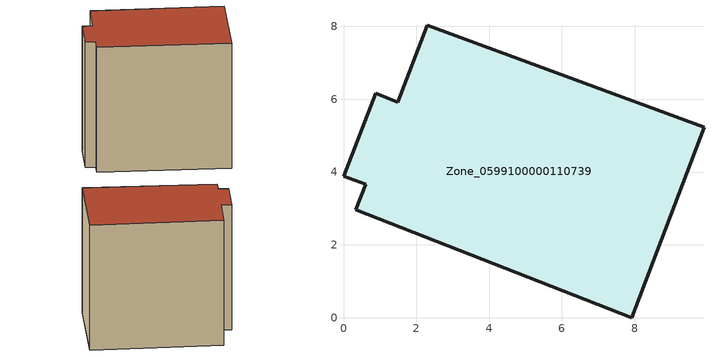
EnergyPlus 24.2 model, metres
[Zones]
Zone_0599100000110739
 floor ground (C_G): 0.34,2.96 0.61,3.66 0,3.89 0.88,6.16 1.49,5.92 2.3,8.03 9.9,5.23 7.92,0 z0
 wall outside (C_F): 7.92,0 9.9,5.23 2.3,8.03 1.49,5.92 0.88,6.16 0,3.89 0.61,3.66 0.34,2.96 7.92,0 z0:8.19
 roof outside (C_R): 0.61,3.66 0.34,2.96 7.92,0 9.9,5.23 2.3,8.03 1.49,5.92 0.88,6.16 0,3.89 z8.19
[BUILDING]
Pand.0599100000110739: North Axis=0; Terrain=City; Loads Convergence Tolerance Value=0.04; Temperature Convergence Tolerance Value=0.4; Solar Distribution=FullExterior; Maximum Number of Warmup Days=25; Minimum Number of Warmup Days=1
[Site:Location]
Rotterdam.The.Hague.AP_ZH_NLD Design_Conditions: Latitude=51.96; Longitude=4.45; Time Zone=1; Elevation=-4.5
[SITE:GROUNDTEMPERATURE:BUILDINGSURFACE]
18, 18, 18, 18, 18, 18, 18, 18, 18, 18, 18, 18
[MATERIAL] Thermal Absorptance=0.9; Solar Absorptance=0.7; Visible Absorptance=0.7
Name | Roughness | Thickness | Conductivity | Density | Specific Heat
G.TI.1946 | MediumSmooth | 0.15 | 1 | 540 | 1210
F.TI.1946 | Rough | 0.3 | 0.857143 | 1920 | 840
R.TI.1946 | MediumRough | 0.2 | 0.1 | 1500 | 1000
[CONSTRUCTION]
C_G: G.TI.1946
C_F: F.TI.1946
C_R: R.TI.1946
[ZONE]
Zone_0599100000110739: Type=1; Multiplier=1; Ceiling Height=Autocalculate; Volume=Autocalculate; Floor Area=autocalculate; Part of Total Floor Area=Yes
[ZONEINFILTRATION:DESIGNFLOWRATE]
Infil_Zone_0599100000110739: Zone or ZoneList or Space or SpaceList=Zone_0599100000110739; Schedule=AlwaysOn; Design Flow Rate Calculation Method=Flow/Area; Flow Rate per Floor Area=0.003; Constant Term Coefficient=1; Temperature Term Coefficient=0; Velocity Term Coefficient=0; Velocity Squared Term Coefficient=0
[HVACTEMPLATE:ZONE:IDEALLOADSAIRSYSTEM]
Zone_0599100000110739: Maximum Heating Supply Air Temperature=50; Minimum Cooling Supply Air Temperature=13; Maximum Heating Supply Air Humidity Ratio=0.0156; Minimum Cooling Supply Air Humidity Ratio=0.0077; Heating Limit=NoLimit; Cooling Limit=NoLimit; Dehumidification Control Type=ConstantSensibleHeatRatio; Cooling Sensible Heat Ratio=0.7; Dehumidification Setpoint=60; Humidification Control Type=None; Humidification Setpoint=30; Outdoor Air Method=None; Outdoor Air Flow Rate per Person=0.00944; Outdoor Air Flow Rate per Zone Floor Area=0; Outdoor Air Flow Rate per Zone=0; Demand Controlled Ventilation Type=None; Outdoor Air Economizer Type=NoEconomizer; Heat Recovery Type=None; Sensible Heat Recovery Effectiveness=0.7; Latent Heat Recovery Effectiveness=0.65
[ZONECONTROL:THERMOSTAT]
ThermostatControl_Zone_0599100000110739: Zone or ZoneList=Zone_0599100000110739; Control Type Schedule=DualSetpointControlType; Control 1=Thermostat_Zone_0599100000110739; Temperature Difference Between Cutout And Setpoint=0
[THERMOSTATSETPOINT:DUALSETPOINT]
Thermostat_Zone_0599100000110739: Heating Setpoint Temperature Schedule=HeatingSetpoint_Zone_0599100000110739; Cooling Setpoint Temperature Schedule=CoolingSetpoint_Zone_0599100000110739
[SCHEDULE:COMPACT]
HeatingSetpoint_Zone_0599100000110739: Through: 12/31, For: AllDays, Until: 24:00, 21
CoolingSetpoint_Zone_0599100000110739: Through: 12/31, For: AllDays, Until: 24:00, 24
DualSetpointControlType: Through: 12/31, For: AllDays, Until: 24:00, 4
AlwaysOn: Through: 12/31, For: AllDays, Until: 24:00, 1
